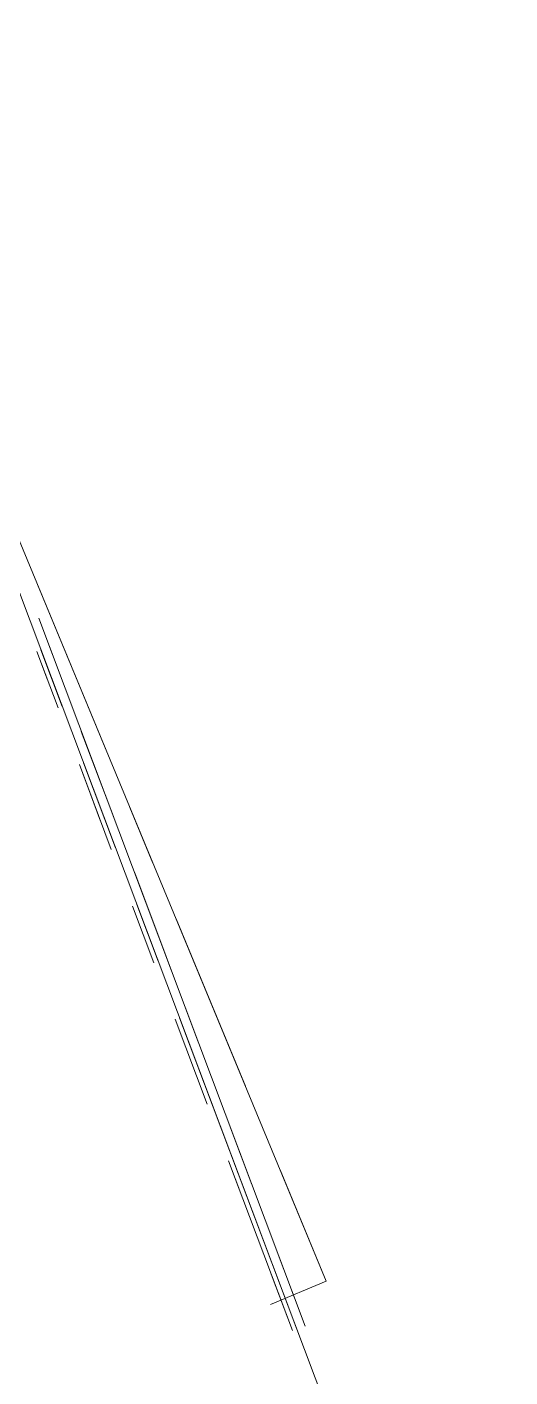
# Paper-space layout '01 Plans' of a CAD drawing. Header units: millimetres. Extents: x 5 to 415, y 7 to 290.
# Drawn here: x 154.765 to 155.831, y 210.813 to 213.796 of the extents above; entities that cross this region are included whole.
import ezdxf

# ---------------------------------------------------------------- set-up
doc = ezdxf.new("R2010")
doc.units = ezdxf.units.MM
doc.layers.add('GEOMETRY', color=7, linetype='Continuous')

# ---------------------------------------------------------------- blocks, each defined once
blk = doc.blocks.new('SHEET_01')
at = {"layer": 'GEOMETRY', "lineweight": 13}
for p, q in [((154.2773, 213.7961), (155.8311, 209.6677)), ((155.4253, 211.0245), (154.5834, 213.057)), ((154.7875, 212.5643), (154.9406, 212.1947)), ((154.8374, 212.3647), (154.7903, 212.4898)), ((154.7903, 212.4898), (154.8374, 212.3647)), ((154.8374, 212.3647), (154.7903, 212.4898)), ((154.7903, 212.4898), (154.8374, 212.3647)), ((154.8374, 212.3647), (154.7903, 212.4898)), ((154.7903, 212.4898), (154.8374, 212.3647)), ((154.8374, 212.3647), (154.7903, 212.4898)), ((154.7903, 212.4898), (154.8374, 212.3647)), ((155.379, 210.9256), (154.7903, 212.4898)), ((154.7903, 212.4898), (155.379, 210.9256)), ((154.7859, 212.4164), (154.8095, 212.3538)), ((154.833, 212.2913), (154.7859, 212.4164)), ((154.8188, 212.3574), (154.7952, 212.42)), ((154.7952, 212.42), (154.8188, 212.3574)), ((154.8188, 212.3574), (154.7952, 212.42)), ((154.7952, 212.42), (154.8423, 212.2949)), ((154.7952, 212.42), (154.8188, 212.3574)), ((154.8188, 212.3574), (154.7952, 212.42)), ((154.7952, 212.42), (154.8188, 212.3574)), ((154.8188, 212.3574), (154.7952, 212.42)), ((154.7952, 212.42), (154.8188, 212.3574)), ((154.8188, 212.3574), (154.7952, 212.42)), ((154.7952, 212.42), (154.8188, 212.3574)), ((154.8188, 212.3574), (154.7952, 212.42)), ((154.7952, 212.42), (154.8423, 212.2949)), ((154.8423, 212.2949), (154.7952, 212.42)), ((154.7952, 212.42), (154.8423, 212.2949)), ((154.7952, 212.42), (154.8423, 212.2949)), ((154.9552, 212.0518), (154.8845, 212.2395)), ((154.8845, 212.2395), (154.9552, 212.0518)), ((154.9552, 212.0518), (154.8845, 212.2395)), ((154.8845, 212.2395), (154.9552, 212.0518)), ((154.9552, 212.0518), (154.8845, 212.2395)), ((154.8845, 212.2395), (154.9552, 212.0518)), ((154.9552, 212.0518), (154.8845, 212.2395)), ((154.8845, 212.2395), (154.9552, 212.0518)), ((154.8801, 212.1662), (154.9271, 212.0411)), ((154.9507, 211.9786), (154.8801, 212.1662)), ((154.9365, 212.0447), (154.8894, 212.1698)), ((154.8894, 212.1698), (154.9365, 212.0447)), ((154.9365, 212.0447), (154.8894, 212.1698)), ((154.8894, 212.1698), (154.96, 211.9821)), ((154.8894, 212.1698), (154.9365, 212.0447)), ((154.9365, 212.0447), (154.8894, 212.1698)), ((154.8894, 212.1698), (154.9365, 212.0447)), ((154.9365, 212.0447), (154.8894, 212.1698)), ((154.8894, 212.1698), (154.9365, 212.0447)), ((154.9365, 212.0447), (154.8894, 212.1698)), ((154.8894, 212.1698), (154.9365, 212.0447)), ((154.9365, 212.0447), (154.8894, 212.1698)), ((154.8894, 212.1698), (154.96, 211.9821)), ((154.96, 211.9821), (154.8894, 212.1698)), ((154.8894, 212.1698), (154.96, 211.9821)), ((154.8894, 212.1698), (154.96, 211.9821)), ((154.9916, 212.0715), (155.0427, 211.9483)), ((155.1436, 211.5513), (155.0023, 211.9267)), ((155.0023, 211.9267), (155.1436, 211.5513)), ((155.1436, 211.5513), (155.0023, 211.9267)), ((155.0023, 211.9267), (155.1436, 211.5513)), ((155.1436, 211.5513), (155.0023, 211.9267)), ((155.0023, 211.9267), (155.1436, 211.5513)), ((155.1436, 211.5513), (155.0023, 211.9267)), ((155.0023, 211.9267), (155.1436, 211.5513)), ((154.9978, 211.8535), (155.0448, 211.7284)), ((155.0448, 211.7284), (154.9978, 211.8535)), ((155.0542, 211.7319), (155.0071, 211.857)), ((155.0071, 211.857), (155.0542, 211.7319)), ((155.0542, 211.7319), (155.0071, 211.857)), ((155.0071, 211.857), (155.0542, 211.7319)), ((155.0071, 211.857), (155.0542, 211.7319)), ((155.0542, 211.7319), (155.0071, 211.857)), ((155.0071, 211.857), (155.0542, 211.7319)), ((155.0542, 211.7319), (155.0071, 211.857)), ((155.0071, 211.857), (155.0542, 211.7319)), ((155.0542, 211.7319), (155.0071, 211.857)), ((155.0071, 211.857), (155.0542, 211.7319)), ((155.0542, 211.7319), (155.0071, 211.857)), ((155.0071, 211.857), (155.0542, 211.7319)), ((155.0542, 211.7319), (155.0071, 211.857)), ((155.0071, 211.857), (155.0542, 211.7319)), ((155.0071, 211.857), (155.0542, 211.7319)), ((155.0937, 211.8252), (155.2468, 211.4556)), ((155.0919, 211.6033), (155.1155, 211.5408)), ((155.1625, 211.4157), (155.0919, 211.6033)), ((155.1248, 211.5443), (155.1013, 211.6068)), ((155.1013, 211.6068), (155.1248, 211.5443)), ((155.1248, 211.5443), (155.1013, 211.6068)), ((155.1013, 211.6068), (155.3603, 210.9188)), ((155.1013, 211.6068), (155.1248, 211.5443)), ((155.1248, 211.5443), (155.1013, 211.6068)), ((155.1013, 211.6068), (155.1248, 211.5443)), ((155.1248, 211.5443), (155.1013, 211.6068)), ((155.1013, 211.6068), (155.1248, 211.5443)), ((155.1248, 211.5443), (155.1013, 211.6068)), ((155.1013, 211.6068), (155.1248, 211.5443)), ((155.1248, 211.5443), (155.1013, 211.6068)), ((155.1013, 211.6068), (155.3603, 210.9188)), ((155.3603, 210.9188), (155.1013, 211.6068)), ((155.1013, 211.6068), (155.3603, 210.9188)), ((155.1013, 211.6068), (155.3603, 210.9188)), ((155.2613, 211.2384), (155.2142, 211.3635)), ((155.2142, 211.3635), (155.2613, 211.2384)), ((155.2613, 211.2384), (155.2142, 211.3635)), ((155.2142, 211.3635), (155.2613, 211.2384)), ((155.2613, 211.2384), (155.2142, 211.3635)), ((155.2142, 211.3635), (155.2613, 211.2384)), ((155.2613, 211.2384), (155.2142, 211.3635)), ((155.2142, 211.3635), (155.2613, 211.2384)), ((155.2425, 211.2315), (155.1955, 211.3566)), ((155.1955, 211.3566), (155.2425, 211.2315)), ((155.2425, 211.2315), (155.1955, 211.3566)), ((155.1955, 211.3566), (155.2425, 211.2315)), ((155.2425, 211.2315), (155.1955, 211.3566)), ((155.1955, 211.3566), (155.2425, 211.2315)), ((155.2425, 211.2315), (155.1955, 211.3566)), ((155.1955, 211.3566), (155.2425, 211.2315)), ((155.2425, 211.2315), (155.1955, 211.3566)), ((155.1955, 211.3566), (155.2425, 211.2315)), ((155.2425, 211.2315), (155.1955, 211.3566)), ((155.2096, 211.2906), (155.2332, 211.2281)), ((155.3509, 210.9154), (155.2096, 211.2906)), ((155.3233, 211.2708), (155.4253, 211.0245)), ((155.379, 210.9256), (155.3084, 211.1133)), ((155.3084, 211.1133), (155.379, 210.9256)), ((155.379, 210.9256), (155.3084, 211.1133)), ((155.3084, 211.1133), (155.379, 210.9256)), ((155.379, 210.9256), (155.3084, 211.1133)), ((155.3084, 211.1133), (155.379, 210.9256)), ((155.379, 210.9256), (155.3084, 211.1133)), ((155.3084, 211.1133), (155.379, 210.9256)), ((155.3038, 211.0404), (155.3509, 210.9154)), ((155.3603, 210.9188), (155.3132, 211.0439)), ((155.3132, 211.0439), (155.3603, 210.9188)), ((155.3603, 210.9188), (155.3132, 211.0439)), ((155.3132, 211.0439), (155.3603, 210.9188)), ((155.3603, 210.9188), (155.3132, 211.0439)), ((155.3132, 211.0439), (155.3603, 210.9188)), ((155.3603, 210.9188), (155.3132, 211.0439)), ((155.3132, 211.0439), (155.3603, 210.9188)), ((155.3603, 210.9188), (155.3132, 211.0439)), ((155.3132, 211.0439), (155.3603, 210.9188)), ((155.3603, 210.9188), (155.3132, 211.0439)), ((155.4253, 211.0245), (155.3022, 210.9734)), ((155.3022, 210.9734), (155.4253, 211.0245)), ((155.4253, 211.0245), (155.4253, 211.0245))]:
    blk.add_line(p, q, dxfattribs=at)

psp = doc.layouts.new('01 Plans')

# ---------------------------------------------------------------- block references
psp.add_blockref('SHEET_01', (0, 0))

doc.saveas('drawing.dxf')
